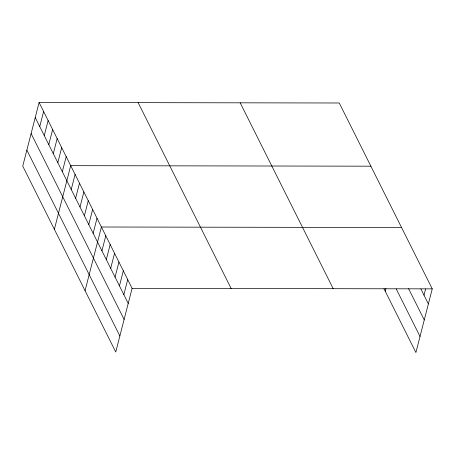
<?xml version="1.0" encoding="UTF-8"?>
<svg xmlns="http://www.w3.org/2000/svg" width="455" height="455" viewBox="0 0 455 455"><rect width="100%" height="100%" fill="white"/><g stroke="black" fill="none" stroke-linecap="round" stroke-linejoin="round"><path stroke-width="0.68" d="M39.096 102.472L22.75 166.138L115.746 352.005L132.092 288.339L39.096 102.472L339.254 102.995L432.25 288.862L415.904 352.528L383.963 288.686M39.744 126.564L43.612 111.498M44.26 135.596L48.128 120.529M48.776 144.622L52.649 129.556M53.298 153.648L57.165 138.582M57.813 162.68L61.681 147.613M62.329 171.706L66.197 156.639M54.367 229.331L70.713 165.665L370.876 166.189M71.23 189.496L75.098 174.43M75.615 198.261L79.483 183.194M80 207.019L83.868 191.953M84.38 215.784L88.253 200.718M88.765 224.548L92.632 209.482M93.15 233.307L97.017 218.241M85.057 290.671L101.402 227.005L401.56 227.523M101.92 250.836L105.787 235.77M106.305 259.595L110.173 244.528M110.684 268.359L114.558 253.293M115.069 277.123L118.937 262.057M119.455 285.882L123.322 270.816M123.84 294.647L127.707 279.58M385.214 291.189L385.903 288.515M423.997 295.164L425.579 289.005M132.092 288.339L432.25 288.862M420.864 288.908L428.382 303.929M408.607 288.675L424.265 319.967M396.22 288.925L420.022 336.49M240.2 102.819L333.197 288.692M138.149 102.642L231.146 288.515M35.228 117.538L128.225 303.411M31.111 133.577L124.107 319.444M26.868 150.099L119.864 335.972"/></g></svg>
